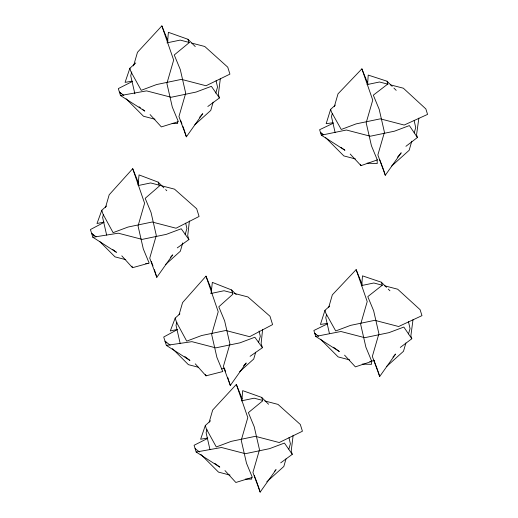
<?xml version="1.0" encoding="UTF-8"?>
<svg xmlns="http://www.w3.org/2000/svg" width="518" height="518" viewBox="0 0 518 518"><rect width="100%" height="100%" fill="white"/><g stroke="black" fill="none" stroke-linecap="round" stroke-linejoin="round"><path stroke-width="0.78" d="M367.56 84.473L368.233 75.091L387.05 81.216L392.191 86.357M361.706 285.865L362.483 275.854L381.371 282.219L386.512 287.354M167.508 42.359L168.395 32.317L187.982 39.29L195.273 46.581M241.789 400.906L242.689 390.643L261.707 397.41L268.564 404.26M138.041 184.855L139.051 174.916L158.217 182.161L163.928 187.872M262.639 329.344L261.111 343.518L262.425 347.707L250.084 356.313M211.117 293.415L212.341 282.381L231.611 289.957L236.182 294.528M189.4 220.998L187.71 235.722L188.921 239.569L177.273 247.876M220.305 78.853L218.363 94.457L219.457 97.934L207.815 106.494M293.162 435.243L291.207 450.971L292.262 454.351L280.685 462.865M413.008 319.742L410.871 335.781L411.804 338.753L400.278 347.448M418.855 118.136L416.55 134.777L417.404 137.51L405.918 146.316M131.805 71.892L130.711 75.66L134.868 93.797M133.553 65.857L137.477 52.292L161.856 25.9L168.013 41.168M103.49 214.446L102.616 217.469L106.65 235.081M105.458 207.64L109.181 194.787L132.705 168.687L138.694 183.476M213.163 102.137L210.761 110.425L194.768 124.812M215.779 93.091L217.528 87.063L216.084 80.75M182.737 242.91L180.335 251.224L165.611 264.465M185.146 234.589L186.901 228.542L185.671 223.18M176.891 322.241L176.016 325.265L180.225 343.648M179.079 314.679L182.582 302.583L205.996 276.146L211.616 289.97M206.986 429.694L206.106 432.718L209.965 449.566M209.175 422.138L212.678 410.036L236.344 384.414L242.236 399.015M255.704 352.221L253.729 359.026L239.601 371.736M258.547 342.385L260.301 336.337L259.071 330.976M332.323 113.5L331.449 116.524L335.133 132.608M334.298 106.695L338.014 93.842L361.888 68.855L368.007 84.13M326.644 314.504L325.77 317.528L329.454 333.605M328.619 307.698L332.342 294.846L356.138 269.625L362.114 284.511M286.014 458.916L283.825 466.478L266.751 481.837M288.863 449.087L290.397 443.79L288.992 437.665M411.791 141.207L409.168 150.278L391.504 166.174M414.199 132.886L415.734 127.596L414.154 120.707M405.898 342.968L403.49 351.282L386.415 366.647M408.527 333.89L410.055 328.6L408.475 321.704M335.334 105.096L330.639 109.343L326.178 123.679L333.106 122.74M329.662 306.099L324.961 310.347L320.428 324.449L327.629 323.368M135.787 62.918L129.876 68.259L125.078 82.368L132.135 81.151M210.586 420.758L205.296 425.537L200.634 439.238L207.789 438.001M106.501 206.041L101.8 210.289L96.996 223.511L104.086 222.093M179.901 313.837L175.201 318.084L170.286 330.97L177.337 329.422M187.982 39.29L189.07 42.767L174.249 54.973L180.283 69.535L185.703 93.195L178.943 116.563L186.383 136.817L202.771 113.688L199.592 117.262M158.217 182.161L159.421 186.007L145.182 198.336L151.042 212.471L156.3 235.444L149.734 258.126L156.812 277.324L172.721 254.862L170.584 257.187M231.611 289.957L232.925 294.146L218.79 306.811L224.65 320.946L229.914 343.913L223.342 366.602L230.316 385.457L246.225 362.995L243.538 365.85M387.05 81.216L387.904 83.948L373.316 95.163L379.176 109.298L384.44 132.271L377.868 154.953L385.295 175.265L401.204 152.804L397.539 157.116M261.707 397.41L262.768 400.79L248.381 412.639L254.234 426.78L259.499 449.747L252.933 472.435L260.159 492.1L276.068 469.638L274.475 471.432M381.371 282.219L382.303 285.191L367.786 296.639L373.646 310.774L378.911 333.747L372.338 356.429L379.694 376.502L395.603 354.04L392.968 357.09M177.745 329.383L163.72 337.011L166.343 345.389L189.951 360.47L184.842 356.514M103.807 222.487L90.43 229.552L92.839 237.25L116.446 252.331L112.626 249.423M132.504 81.417L118.311 88.591L120.493 95.545L144.807 111.079L142.269 109.181M207.53 438.468L194.069 445.279L196.186 452.033L219.794 467.113L214.73 463.325M327.389 323.899L313.863 330.49L315.721 336.435L339.329 351.515L333.514 347.235M333.184 123.265L319.612 129.72L321.328 135.192L344.93 150.272L341.071 147.462M350.2 154.021L360.994 165.643L377.298 159.9L371.438 145.765L366.174 122.792L372.74 100.11L361.888 68.855M121.801 255.847L132.504 267.702L149.158 263.073L143.305 248.938L138.041 225.965L144.606 203.283L132.705 168.687M195.26 363.837L206.015 375.835L222.772 371.548L216.912 357.414L211.648 334.44L218.22 311.752L205.996 276.146M166.964 42.858L180.199 40.1L189.413 42.495M367.009 84.602L379.493 81.999L387.956 84.201M138.177 185.548L150.654 182.945L174.514 189.148L196.672 208.76L199.087 216.459L176.029 228.218L152.175 222.015L127.991 227.059L113.105 232.653L103.011 214.141L101.8 210.289M210.794 293.505L224.054 290.74L232.524 292.942M361.331 285.606L373.815 283.003L382.278 285.204M221.62 368.913L224.741 368.259M369.813 361.499L374.495 360.522M241.673 400.796L254.15 398.193L262.62 400.395M321.328 135.192L346.445 130.018L370.305 136.221L394.483 131.177L409.369 125.583L417.404 137.51M315.721 336.435L340.915 331.494L364.776 337.691L388.953 332.653L403.839 327.059L411.804 338.753M120.493 95.545L146.575 90.877L171.147 97.261L196.057 92.068L211.383 86.312L219.457 97.934M196.186 452.033L221.51 447.494L245.364 453.697L269.548 448.653L284.434 443.058L292.262 454.351M92.839 237.25L118.311 233.191L142.172 239.394L166.349 234.35L181.235 228.755L188.921 239.569M166.343 345.389L191.919 341.66L215.779 347.863L239.957 342.825L254.843 337.231L262.425 347.707M145.662 263.461L148.051 263.39M172.125 123.439L177.668 123.446L177.609 121.847M245.254 479.111L251.696 479.118L251.638 477.505M362.199 364.102L371.484 364.329L371.387 361.169M367.132 163.176L377.233 163.565L377.123 159.654M390.268 84.803L403.347 88.202L425.854 108.929L427.57 114.4L404.17 125.045L380.309 118.842L356.125 123.886L341.245 129.481L331.494 112.082L330.639 109.343M191.718 43.091L204.772 46.484L227.745 67.172L229.927 74.126L206.028 85.755L181.455 79.371L156.546 84.563L141.213 90.32L130.963 71.743L129.876 68.259M355.38 158.922L343.835 155.918L325.595 137.607M154.992 119.231L143.473 116.233L126.12 98.815M384.589 285.8L397.669 289.206L420.104 309.693L421.969 315.637L398.64 326.521L374.779 320.318L350.595 325.362L335.716 330.957L325.893 313.319L324.961 310.347M125.777 259.667L115.002 256.863L99.611 241.414M234.058 293.343L247.915 296.943L269.969 316.22L272.591 324.592L249.644 336.694L225.783 330.49L201.606 335.535L186.72 341.129L176.515 322.274L175.201 318.084M349.702 359.919L338.157 356.921L320.493 339.18M198.407 367.262L188.397 364.659L172.442 348.64M264.925 400.997L278.011 404.396L300.317 424.482L302.434 431.235L279.228 442.527L255.368 436.324L231.19 441.368L216.304 446.956L206.352 428.917L205.296 425.537M230.037 475.116L218.492 472.112L200.829 454.377M323.685 134.803L320.467 132.459L322.177 134.175M318.667 336.311L314.789 333.462L315.928 334.602M123.847 95.396L119.405 92.068L121.082 93.758M139.089 106.805L140.359 107.75M195.131 448.653L199.553 451.968M96.089 236.804L91.634 233.404L93.913 235.69M170.144 345.15L165.035 341.2L166.744 342.916M393.907 88.066L396.192 90.352M388.228 289.07L389.937 290.779M165.643 189.582L166.783 190.728M344.567 355.154L355.387 366.88L371.769 361.376L365.909 347.241L360.645 324.268L367.21 301.586L356.138 269.625M150.084 114.582L161.351 126.91L178.347 121.659L172.313 107.096L166.893 83.437L173.659 60.069L161.856 25.9M224.974 470.571L235.852 482.478L252.357 477.376L246.497 463.241L241.239 440.274L247.805 417.586L236.344 384.414M379.623 159.466L383.579 169.794M373.847 360.146L377.829 370.558M180.542 120.273L181.954 123.964M182.796 126.172L184.201 129.863M254.299 475.53L257.75 484.589M224.249 368.007L225.68 371.788M151.269 261.402L152.978 265.883M383.793 170.474L385.295 175.265M360.56 164.271L360.994 165.643M378.062 371.302L379.694 376.502M184.421 130.555L186.383 136.817M227.907 377.777L228.781 380.575M229.001 381.267L230.316 385.457M258.042 485.347L260.159 492.1M205.575 374.443L206.015 375.835M154.396 269.625L156.812 277.324M132.025 266.161L132.504 267.702"/></g></svg>
